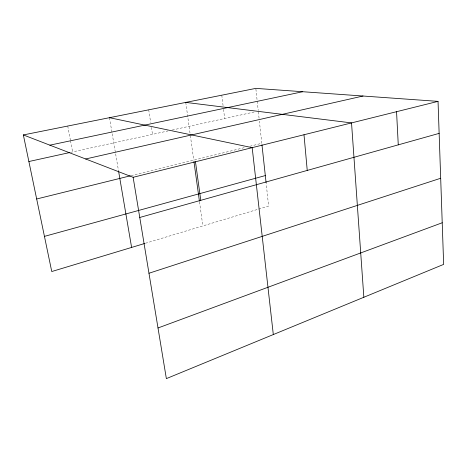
<?xml version="1.0" encoding="UTF-8"?>
<svg xmlns="http://www.w3.org/2000/svg" width="467" height="467" viewBox="0 0 467 467"><rect width="100%" height="100%" fill="white"/><g stroke="black" fill="none" stroke-linecap="round" stroke-linejoin="round"><path stroke-width="0.35" stroke-dasharray="2.33 1.75" d="M145.424 243.26L268.63 206.075L266.161 183.373M131.087 175.633L245.613 147.303M249.833 146.259L261.8 143.299L259.389 121.128M70.499 152.376L167.974 130.964M172.195 130.036L254.095 112.039M67.738 126.043L70.377 140.024M70.505 140.725L72.618 151.915M109.447 117.69L118.606 171.313M148.722 109.827L150.666 122.442M151.419 127.351L152.499 134.362M185.761 102.407L190.267 134.957M190.367 135.675L193.747 160.134M199.508 201.797L202.847 225.929M221.79 95.192L223.179 106.499M223.53 109.325L224.662 118.507M255.898 89.086L258.222 110.405M258.374 111.829L259.074 118.268"/><path stroke-width="0.7" d="M158.004 327.98L442.22 222.765M148.967 273.253L440.685 178.254M144.729 243.47L51.755 271.531L23.35 134.934L255.823 88.38L438.04 101.368L443.65 264.386L166.363 378.62L133.13 177.302L23.35 134.934M139.761 217.464L439.143 133.375M44.447 236.378L265.314 175.574M133.13 177.302L438.04 101.368M36.671 198.989L130.381 175.808M85.654 158.978L363.022 96.021M28.878 161.524L69.799 152.534M49.858 145.161L302.733 91.725M185.761 102.407L351.528 122.914L363.846 297.263M109.447 117.69L252.18 147.654L273.312 334.559M118.606 171.313L131.606 247.434M193.945 161.576L199.409 201.084M195.469 161.775L200.775 200.331M261.958 144.735L266.085 182.667M303.999 134.747L307.239 170.426M396.553 111.701L398.269 144.858"/></g></svg>
